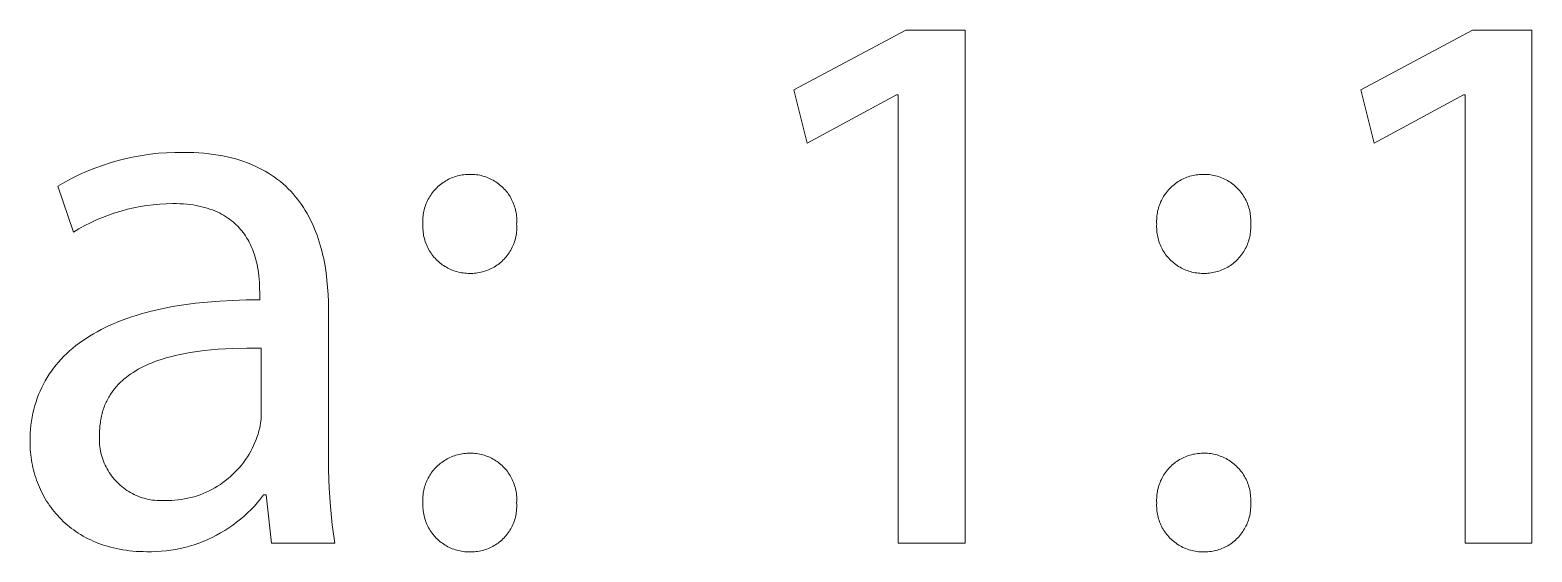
# Model space of a CAD drawing. Header units: millimetres. Extents: x 1348 to 6197, y -150 to 3238.
# Drawn here: x 5881 to 5973.5, y 60 to 92.1 of the extents above; entities that cross this region are included whole.
import ezdxf

# ---------------------------------------------------------------- set-up
doc = ezdxf.new("R2010")
doc.units = ezdxf.units.MM
doc.header["$MEASUREMENT"] = 0
doc.layers.add('Domyślny', color=7, linetype='Continuous', true_color=0x000000)

msp = doc.modelspace()

# ---------------------------------------------------------------- linework, layer by layer
at = {"layer": 'Domyślny', "color": 18, "lineweight": 15, "true_color": 0x000000}
for p, q in [((5928.046, 88.412), (5934.925, 92.094)), ((5934.925, 92.094), (5938.575, 92.094)), ((5938.575, 92.094), (5938.575, 60.541)), ((5962.929, 88.412), (5969.808, 92.094)), ((5969.808, 92.094), (5973.458, 92.094)), ((5973.458, 92.094), (5973.458, 60.541)), ((5928.87, 85.134), (5928.046, 88.412)), ((5934.36, 88.105), (5928.87, 85.134)), ((5934.457, 88.105), (5934.36, 88.105)), ((5934.457, 60.541), (5934.457, 88.105)), ((5963.753, 85.134), (5962.929, 88.412)), ((5969.243, 88.105), (5963.753, 85.134)), ((5969.34, 88.105), (5969.243, 88.105)), ((5969.34, 60.541), (5969.34, 88.105)), ((5886.462, 84.069), (5886.952, 84.192)), ((5886.952, 84.192), (5887.445, 84.298)), ((5887.445, 84.298), (5887.943, 84.388)), ((5887.943, 84.388), (5888.443, 84.459)), ((5888.443, 84.459), (5888.945, 84.514)), ((5888.945, 84.514), (5889.449, 84.551)), ((5889.449, 84.551), (5889.953, 84.57)), ((5889.953, 84.57), (5890.459, 84.572)), ((5890.459, 84.572), (5890.791, 84.568)), ((5890.791, 84.568), (5891.116, 84.558)), ((5891.116, 84.558), (5891.434, 84.54)), ((5891.434, 84.54), (5891.743, 84.516)), ((5891.743, 84.516), (5892.045, 84.485)), ((5892.045, 84.485), (5892.34, 84.447)), ((5892.34, 84.447), (5892.627, 84.403)), ((5892.627, 84.403), (5892.906, 84.352)), ((5892.906, 84.352), (5893.178, 84.295)), ((5893.178, 84.295), (5893.444, 84.232)), ((5893.444, 84.232), (5893.702, 84.163)), ((5893.702, 84.163), (5893.953, 84.088)), ((5883.639, 82.98), (5884.093, 83.202)), ((5884.093, 83.202), (5884.554, 83.408)), ((5884.554, 83.408), (5885.022, 83.598)), ((5885.022, 83.598), (5885.496, 83.771)), ((5885.496, 83.771), (5885.976, 83.928)), ((5885.976, 83.928), (5886.462, 84.069)), ((5893.953, 84.088), (5894.197, 84.007)), ((5894.197, 84.007), (5894.434, 83.921)), ((5894.434, 83.921), (5894.664, 83.829)), ((5894.664, 83.829), (5894.888, 83.731)), ((5894.888, 83.731), (5895.105, 83.629)), ((5895.105, 83.629), (5895.316, 83.521)), ((5895.316, 83.521), (5895.52, 83.408)), ((5895.52, 83.408), (5895.718, 83.29)), ((5895.718, 83.29), (5895.909, 83.167)), ((5907.539, 83.166), (5907.636, 83.183)), ((5907.636, 83.183), (5907.734, 83.197)), ((5907.734, 83.197), (5907.832, 83.207)), ((5907.832, 83.207), (5907.93, 83.214)), ((5907.93, 83.214), (5908.029, 83.217)), ((5908.029, 83.217), (5908.128, 83.217)), ((5908.128, 83.217), (5908.226, 83.216)), ((5908.226, 83.216), (5908.323, 83.212)), ((5908.323, 83.212), (5908.421, 83.204)), ((5908.421, 83.204), (5908.518, 83.193)), ((5908.518, 83.193), (5908.615, 83.179)), ((5908.615, 83.179), (5908.711, 83.161)), ((5952.701, 83.169), (5952.799, 83.185)), ((5952.799, 83.185), (5952.897, 83.198)), ((5952.897, 83.198), (5952.995, 83.208)), ((5952.995, 83.208), (5953.094, 83.215)), ((5953.094, 83.215), (5953.193, 83.218)), ((5953.193, 83.218), (5953.292, 83.217)), ((5953.292, 83.217), (5953.392, 83.215)), ((5953.392, 83.215), (5953.491, 83.21)), ((5953.491, 83.21), (5953.591, 83.202)), ((5953.591, 83.202), (5953.69, 83.19)), ((5953.69, 83.19), (5953.788, 83.174)), ((5953.788, 83.174), (5953.886, 83.155)), ((5882.756, 82.489), (5883.193, 82.742)), ((5883.709, 79.663), (5882.756, 82.489)), ((5883.193, 82.742), (5883.639, 82.98)), ((5895.909, 83.167), (5896.095, 83.039)), ((5896.095, 83.039), (5896.274, 82.907)), ((5896.274, 82.907), (5896.447, 82.77)), ((5896.447, 82.77), (5896.614, 82.629)), ((5896.614, 82.629), (5896.776, 82.484)), ((5896.776, 82.484), (5896.931, 82.334)), ((5896.931, 82.334), (5897.081, 82.18)), ((5905.874, 82.181), (5905.938, 82.256)), ((5905.938, 82.256), (5906.005, 82.329)), ((5906.005, 82.329), (5906.074, 82.399)), ((5906.074, 82.399), (5906.146, 82.467)), ((5906.146, 82.467), (5906.22, 82.532)), ((5906.22, 82.532), (5906.296, 82.595)), ((5906.296, 82.595), (5906.374, 82.655)), ((5906.374, 82.655), (5906.455, 82.712)), ((5906.455, 82.712), (5906.537, 82.767)), ((5906.537, 82.767), (5906.621, 82.819)), ((5906.621, 82.819), (5906.707, 82.867)), ((5906.707, 82.867), (5906.794, 82.913)), ((5906.794, 82.913), (5906.883, 82.956)), ((5906.883, 82.956), (5906.973, 82.996)), ((5906.973, 82.996), (5907.065, 83.032)), ((5907.065, 83.032), (5907.158, 83.065)), ((5907.158, 83.065), (5907.252, 83.096)), ((5907.252, 83.096), (5907.347, 83.122)), ((5907.347, 83.122), (5907.442, 83.146)), ((5907.442, 83.146), (5907.539, 83.166)), ((5908.711, 83.161), (5908.807, 83.14)), ((5908.807, 83.14), (5908.901, 83.116)), ((5908.901, 83.116), (5908.995, 83.088)), ((5908.995, 83.088), (5909.088, 83.058)), ((5909.088, 83.058), (5909.18, 83.024)), ((5909.18, 83.024), (5909.271, 82.987)), ((5909.271, 82.987), (5909.36, 82.946)), ((5909.36, 82.946), (5909.448, 82.903)), ((5909.448, 82.903), (5909.534, 82.857)), ((5909.534, 82.857), (5909.619, 82.808)), ((5909.619, 82.808), (5909.701, 82.756)), ((5909.701, 82.756), (5909.782, 82.701)), ((5909.782, 82.701), (5909.862, 82.644)), ((5909.862, 82.644), (5909.939, 82.583)), ((5909.939, 82.583), (5910.014, 82.521)), ((5910.014, 82.521), (5910.086, 82.455)), ((5910.086, 82.455), (5910.157, 82.387)), ((5910.157, 82.387), (5910.225, 82.317)), ((5910.225, 82.317), (5910.291, 82.244)), ((5951.028, 82.186), (5951.093, 82.261)), ((5951.093, 82.261), (5951.16, 82.334)), ((5951.16, 82.334), (5951.23, 82.404)), ((5951.23, 82.404), (5951.302, 82.472)), ((5951.302, 82.472), (5951.376, 82.537)), ((5951.376, 82.537), (5951.453, 82.6)), ((5951.453, 82.6), (5951.531, 82.66)), ((5951.531, 82.66), (5951.612, 82.717)), ((5951.612, 82.717), (5951.695, 82.772)), ((5951.695, 82.772), (5951.779, 82.823)), ((5951.779, 82.823), (5951.865, 82.872)), ((5951.865, 82.872), (5951.953, 82.917)), ((5951.953, 82.917), (5952.042, 82.96)), ((5952.042, 82.96), (5952.133, 82.999)), ((5952.133, 82.999), (5952.225, 83.036)), ((5952.225, 83.036), (5952.319, 83.069)), ((5952.319, 83.069), (5952.413, 83.099)), ((5952.413, 83.099), (5952.508, 83.125)), ((5952.508, 83.125), (5952.604, 83.149)), ((5952.604, 83.149), (5952.701, 83.169)), ((5953.886, 83.155), (5953.983, 83.133)), ((5953.983, 83.133), (5954.08, 83.107)), ((5954.08, 83.107), (5954.175, 83.078)), ((5954.175, 83.078), (5954.269, 83.046)), ((5954.269, 83.046), (5954.363, 83.01)), ((5954.363, 83.01), (5954.454, 82.971)), ((5954.454, 82.971), (5954.545, 82.929)), ((5954.545, 82.929), (5954.634, 82.884)), ((5954.634, 82.884), (5954.721, 82.836)), ((5954.721, 82.836), (5954.807, 82.784)), ((5954.807, 82.784), (5954.89, 82.73)), ((5954.89, 82.73), (5954.972, 82.673)), ((5954.972, 82.673), (5955.052, 82.613)), ((5955.052, 82.613), (5955.13, 82.551)), ((5955.13, 82.551), (5955.205, 82.485)), ((5955.205, 82.485), (5955.278, 82.418)), ((5955.278, 82.418), (5955.349, 82.347)), ((5955.349, 82.347), (5955.417, 82.274)), ((5955.417, 82.274), (5955.482, 82.199)), ((5888.622, 81.353), (5888.223, 81.302)), ((5889.024, 81.39), (5888.622, 81.353)), ((5889.426, 81.414), (5889.024, 81.39)), ((5889.829, 81.423), (5889.426, 81.414)), ((5890.051, 81.421), (5889.829, 81.423)), ((5890.268, 81.413), (5890.051, 81.421)), ((5890.478, 81.401), (5890.268, 81.413)), ((5890.682, 81.383), (5890.478, 81.401)), ((5890.88, 81.361), (5890.682, 81.383)), ((5891.072, 81.335), (5890.88, 81.361)), ((5891.259, 81.304), (5891.072, 81.335)), ((5897.081, 82.18), (5897.226, 82.023)), ((5897.226, 82.023), (5897.365, 81.862)), ((5897.365, 81.862), (5897.498, 81.697)), ((5897.498, 81.697), (5897.626, 81.528)), ((5897.626, 81.528), (5897.749, 81.356)), ((5897.749, 81.356), (5897.867, 81.181)), ((5905.354, 81.236), (5905.386, 81.329)), ((5905.386, 81.329), (5905.421, 81.421)), ((5905.421, 81.421), (5905.46, 81.512)), ((5905.46, 81.512), (5905.501, 81.602)), ((5905.501, 81.602), (5905.546, 81.69)), ((5905.546, 81.69), (5905.593, 81.776)), ((5905.593, 81.776), (5905.644, 81.861)), ((5905.644, 81.861), (5905.697, 81.944)), ((5905.697, 81.944), (5905.753, 82.025)), ((5905.753, 82.025), (5905.812, 82.104)), ((5905.812, 82.104), (5905.874, 82.181)), ((5910.291, 82.244), (5910.354, 82.17)), ((5910.354, 82.17), (5910.414, 82.093)), ((5910.414, 82.093), (5910.472, 82.014)), ((5910.472, 82.014), (5910.527, 81.933)), ((5910.527, 81.933), (5910.579, 81.85)), ((5910.579, 81.85), (5910.629, 81.766)), ((5910.629, 81.766), (5910.675, 81.68)), ((5910.675, 81.68), (5910.719, 81.592)), ((5910.719, 81.592), (5910.759, 81.503)), ((5910.759, 81.503), (5910.796, 81.412)), ((5910.796, 81.412), (5910.831, 81.321)), ((5950.505, 81.239), (5950.537, 81.332)), ((5950.537, 81.332), (5950.572, 81.425)), ((5950.572, 81.425), (5950.611, 81.516)), ((5950.611, 81.516), (5950.653, 81.606)), ((5950.653, 81.606), (5950.698, 81.694)), ((5950.698, 81.694), (5950.746, 81.781)), ((5950.746, 81.781), (5950.796, 81.865)), ((5950.796, 81.865), (5950.85, 81.949)), ((5950.85, 81.949), (5950.907, 82.03)), ((5950.907, 82.03), (5950.966, 82.109)), ((5950.966, 82.109), (5951.028, 82.186)), ((5955.482, 82.199), (5955.545, 82.122)), ((5955.545, 82.122), (5955.606, 82.042)), ((5955.606, 82.042), (5955.663, 81.961)), ((5955.663, 81.961), (5955.717, 81.877)), ((5955.717, 81.877), (5955.769, 81.792)), ((5955.769, 81.792), (5955.818, 81.705)), ((5955.818, 81.705), (5955.863, 81.616)), ((5955.863, 81.616), (5955.906, 81.526)), ((5955.906, 81.526), (5955.945, 81.434)), ((5955.945, 81.434), (5955.981, 81.341)), ((5955.981, 81.341), (5956.014, 81.247)), ((5885.134, 80.414), (5884.768, 80.245)), ((5885.505, 80.571), (5885.134, 80.414)), ((5885.881, 80.715), (5885.505, 80.571)), ((5886.262, 80.846), (5885.881, 80.715)), ((5886.648, 80.964), (5886.262, 80.846)), ((5887.037, 81.069), (5886.648, 80.964)), ((5887.429, 81.16), (5887.037, 81.069)), ((5887.825, 81.238), (5887.429, 81.16)), ((5888.223, 81.302), (5887.825, 81.238)), ((5891.44, 81.269), (5891.259, 81.304)), ((5891.615, 81.229), (5891.44, 81.269)), ((5891.785, 81.186), (5891.615, 81.229)), ((5891.95, 81.138), (5891.785, 81.186)), ((5892.109, 81.087), (5891.95, 81.138)), ((5892.263, 81.032), (5892.109, 81.087)), ((5892.412, 80.973), (5892.263, 81.032)), ((5892.555, 80.911), (5892.412, 80.973)), ((5892.694, 80.845), (5892.555, 80.911)), ((5892.828, 80.776), (5892.694, 80.845)), ((5892.957, 80.704), (5892.828, 80.776)), ((5893.081, 80.629), (5892.957, 80.704)), ((5893.201, 80.551), (5893.081, 80.629)), ((5893.316, 80.47), (5893.201, 80.551)), ((5893.427, 80.387), (5893.316, 80.47)), ((5897.867, 81.181), (5897.979, 81.002)), ((5897.979, 81.002), (5898.087, 80.82)), ((5898.087, 80.82), (5898.19, 80.636)), ((5898.19, 80.636), (5898.287, 80.448)), ((5898.287, 80.448), (5898.38, 80.258)), ((5905.215, 80.362), (5905.217, 80.461)), ((5905.217, 80.461), (5905.222, 80.56)), ((5905.222, 80.56), (5905.231, 80.658)), ((5905.231, 80.658), (5905.243, 80.756)), ((5905.243, 80.756), (5905.259, 80.853)), ((5905.259, 80.853), (5905.278, 80.95)), ((5905.278, 80.95), (5905.3, 81.046)), ((5905.3, 81.046), (5905.325, 81.141)), ((5905.325, 81.141), (5905.354, 81.236)), ((5910.831, 81.321), (5910.862, 81.228)), ((5910.862, 81.228), (5910.89, 81.134)), ((5910.89, 81.134), (5910.914, 81.039)), ((5910.914, 81.039), (5910.935, 80.944)), ((5910.935, 80.944), (5910.953, 80.848)), ((5910.953, 80.848), (5910.968, 80.751)), ((5910.968, 80.751), (5910.979, 80.654)), ((5910.979, 80.654), (5910.987, 80.556)), ((5910.987, 80.556), (5910.992, 80.459)), ((5910.992, 80.459), (5910.993, 80.361)), ((5950.363, 80.363), (5950.366, 80.462)), ((5950.366, 80.462), (5950.371, 80.561)), ((5950.371, 80.561), (5950.38, 80.659)), ((5950.38, 80.659), (5950.392, 80.758)), ((5950.392, 80.758), (5950.408, 80.855)), ((5950.408, 80.855), (5950.427, 80.952)), ((5950.427, 80.952), (5950.45, 81.049)), ((5950.45, 81.049), (5950.475, 81.144)), ((5950.475, 81.144), (5950.505, 81.239)), ((5956.014, 81.247), (5956.043, 81.152)), ((5956.043, 81.152), (5956.069, 81.055)), ((5956.069, 81.055), (5956.092, 80.958)), ((5956.092, 80.958), (5956.111, 80.861)), ((5956.111, 80.861), (5956.127, 80.762)), ((5956.127, 80.762), (5956.14, 80.663)), ((5956.14, 80.663), (5956.149, 80.564)), ((5956.149, 80.564), (5956.154, 80.464)), ((5956.154, 80.464), (5956.156, 80.365)), ((5884.055, 79.869), (5883.709, 79.663)), ((5884.408, 80.063), (5884.055, 79.869)), ((5884.768, 80.245), (5884.408, 80.063)), ((5893.533, 80.301), (5893.427, 80.387)), ((5893.635, 80.212), (5893.533, 80.301)), ((5893.732, 80.121), (5893.635, 80.212)), ((5893.826, 80.028), (5893.732, 80.121)), ((5893.916, 79.933), (5893.826, 80.028)), ((5894.001, 79.836), (5893.916, 79.933)), ((5894.083, 79.736), (5894.001, 79.836)), ((5894.161, 79.636), (5894.083, 79.736)), ((5894.235, 79.533), (5894.161, 79.636)), ((5894.306, 79.429), (5894.235, 79.533)), ((5898.38, 80.258), (5898.469, 80.065)), ((5898.469, 80.065), (5898.552, 79.87)), ((5898.552, 79.87), (5898.632, 79.672)), ((5898.632, 79.672), (5898.707, 79.472)), ((5905.216, 80.264), (5905.215, 80.362)), ((5905.221, 80.165), (5905.216, 80.264)), ((5905.216, 79.966), (5905.217, 80.066)), ((5905.218, 79.866), (5905.216, 79.966)), ((5905.217, 80.066), (5905.221, 80.165)), ((5905.225, 79.767), (5905.218, 79.866)), ((5905.234, 79.667), (5905.225, 79.767)), ((5905.247, 79.568), (5905.234, 79.667)), ((5905.263, 79.47), (5905.247, 79.568)), ((5910.953, 79.479), (5910.935, 79.383)), ((5910.968, 79.576), (5910.953, 79.479)), ((5910.98, 79.674), (5910.968, 79.576)), ((5910.988, 79.772), (5910.98, 79.674)), ((5910.991, 80.263), (5910.986, 80.165)), ((5910.986, 80.165), (5910.991, 80.067)), ((5910.992, 79.87), (5910.988, 79.772)), ((5910.993, 80.361), (5910.991, 80.263)), ((5910.991, 80.067), (5910.994, 79.969)), ((5910.994, 79.969), (5910.992, 79.87)), ((5950.365, 80.264), (5950.363, 80.363)), ((5950.364, 79.966), (5950.365, 80.066)), ((5950.366, 79.867), (5950.364, 79.966)), ((5950.369, 80.165), (5950.365, 80.264)), ((5950.365, 80.066), (5950.369, 80.165)), ((5950.372, 79.768), (5950.366, 79.867)), ((5950.382, 79.669), (5950.372, 79.768)), ((5950.394, 79.57), (5950.382, 79.669)), ((5950.411, 79.472), (5950.394, 79.57)), ((5956.111, 79.477), (5956.092, 79.38)), ((5956.127, 79.574), (5956.111, 79.477)), ((5956.139, 79.672), (5956.127, 79.574)), ((5956.148, 79.77), (5956.139, 79.672)), ((5956.154, 79.869), (5956.148, 79.77)), ((5956.155, 80.265), (5956.15, 80.165)), ((5956.15, 80.165), (5956.155, 80.067)), ((5956.156, 79.968), (5956.154, 79.869)), ((5956.156, 80.365), (5956.155, 80.265)), ((5956.155, 80.067), (5956.156, 79.968)), ((5894.373, 79.323), (5894.306, 79.429)), ((5894.437, 79.217), (5894.373, 79.323)), ((5894.497, 79.109), (5894.437, 79.217)), ((5894.554, 78.999), (5894.497, 79.109)), ((5894.608, 78.889), (5894.554, 78.999)), ((5894.659, 78.778), (5894.608, 78.889)), ((5894.707, 78.667), (5894.659, 78.778)), ((5894.751, 78.555), (5894.707, 78.667)), ((5894.793, 78.442), (5894.751, 78.555)), ((5898.707, 79.472), (5898.777, 79.269)), ((5898.777, 79.269), (5898.843, 79.065)), ((5898.843, 79.065), (5898.905, 78.859)), ((5898.905, 78.859), (5898.963, 78.651)), ((5898.963, 78.651), (5899.017, 78.441)), ((5905.283, 79.372), (5905.263, 79.47)), ((5905.307, 79.275), (5905.283, 79.372)), ((5905.333, 79.179), (5905.307, 79.275)), ((5905.363, 79.084), (5905.333, 79.179)), ((5905.396, 78.99), (5905.363, 79.084)), ((5905.433, 78.897), (5905.396, 78.99)), ((5905.473, 78.806), (5905.433, 78.897)), ((5905.515, 78.716), (5905.473, 78.806)), ((5905.561, 78.627), (5905.515, 78.716)), ((5905.61, 78.54), (5905.561, 78.627)), ((5910.623, 78.558), (5910.573, 78.473)), ((5910.671, 78.644), (5910.623, 78.558)), ((5910.715, 78.732), (5910.671, 78.644)), ((5910.756, 78.821), (5910.715, 78.732)), ((5910.794, 78.912), (5910.756, 78.821)), ((5910.828, 79.004), (5910.794, 78.912)), ((5910.86, 79.097), (5910.828, 79.004)), ((5910.888, 79.191), (5910.86, 79.097)), ((5910.913, 79.287), (5910.888, 79.191)), ((5910.935, 79.383), (5910.913, 79.287)), ((5950.43, 79.375), (5950.411, 79.472)), ((5950.453, 79.278), (5950.43, 79.375)), ((5950.48, 79.182), (5950.453, 79.278)), ((5950.509, 79.087), (5950.48, 79.182)), ((5950.542, 78.993), (5950.509, 79.087)), ((5950.578, 78.901), (5950.542, 78.993)), ((5950.618, 78.81), (5950.578, 78.901)), ((5950.66, 78.72), (5950.618, 78.81)), ((5950.706, 78.631), (5950.66, 78.72)), ((5950.755, 78.545), (5950.706, 78.631)), ((5955.773, 78.554), (5955.722, 78.469)), ((5955.821, 78.64), (5955.773, 78.554)), ((5955.866, 78.728), (5955.821, 78.64)), ((5955.908, 78.818), (5955.866, 78.728)), ((5955.947, 78.908), (5955.908, 78.818)), ((5955.982, 79.001), (5955.947, 78.908)), ((5956.015, 79.094), (5955.982, 79.001)), ((5956.044, 79.188), (5956.015, 79.094)), ((5956.07, 79.284), (5956.044, 79.188)), ((5956.092, 79.38), (5956.07, 79.284)), ((5894.833, 78.329), (5894.793, 78.442)), ((5894.869, 78.216), (5894.833, 78.329)), ((5894.903, 78.102), (5894.869, 78.216)), ((5894.935, 77.989), (5894.903, 78.102)), ((5894.964, 77.875), (5894.935, 77.989)), ((5894.991, 77.762), (5894.964, 77.875)), ((5895.015, 77.649), (5894.991, 77.762)), ((5895.058, 77.425), (5895.015, 77.649)), ((5899.017, 78.441), (5899.067, 78.229)), ((5899.067, 78.229), (5899.114, 78.017)), ((5899.114, 78.017), (5899.156, 77.802)), ((5899.156, 77.802), (5899.195, 77.587)), ((5905.662, 78.455), (5905.61, 78.54)), ((5905.717, 78.372), (5905.662, 78.455)), ((5905.775, 78.291), (5905.717, 78.372)), ((5905.836, 78.212), (5905.775, 78.291)), ((5905.899, 78.135), (5905.836, 78.212)), ((5905.965, 78.06), (5905.899, 78.135)), ((5906.034, 77.987), (5905.965, 78.06)), ((5906.105, 77.917), (5906.034, 77.987)), ((5906.178, 77.85), (5906.105, 77.917)), ((5906.254, 77.785), (5906.178, 77.85)), ((5906.332, 77.723), (5906.254, 77.785)), ((5906.412, 77.664), (5906.332, 77.723)), ((5906.494, 77.607), (5906.412, 77.664)), ((5909.845, 77.681), (5909.765, 77.624)), ((5909.924, 77.741), (5909.845, 77.681)), ((5910, 77.804), (5909.924, 77.741)), ((5910.073, 77.869), (5910, 77.804)), ((5910.145, 77.936), (5910.073, 77.869)), ((5910.214, 78.006), (5910.145, 77.936)), ((5910.28, 78.079), (5910.214, 78.006)), ((5910.344, 78.154), (5910.28, 78.079)), ((5910.406, 78.23), (5910.344, 78.154)), ((5910.464, 78.309), (5910.406, 78.23)), ((5910.52, 78.39), (5910.464, 78.309)), ((5910.573, 78.473), (5910.52, 78.39)), ((5950.806, 78.46), (5950.755, 78.545)), ((5950.861, 78.377), (5950.806, 78.46)), ((5950.918, 78.295), (5950.861, 78.377)), ((5950.979, 78.216), (5950.918, 78.295)), ((5951.041, 78.139), (5950.979, 78.216)), ((5951.107, 78.065), (5951.041, 78.139)), ((5951.175, 77.992), (5951.107, 78.065)), ((5951.246, 77.922), (5951.175, 77.992)), ((5951.319, 77.855), (5951.246, 77.922)), ((5951.394, 77.79), (5951.319, 77.855)), ((5951.472, 77.728), (5951.394, 77.79)), ((5951.551, 77.668), (5951.472, 77.728)), ((5951.633, 77.612), (5951.551, 77.668)), ((5954.987, 77.678), (5954.906, 77.621)), ((5955.066, 77.738), (5954.987, 77.678)), ((5955.142, 77.8), (5955.066, 77.738)), ((5955.217, 77.865), (5955.142, 77.8)), ((5955.289, 77.933), (5955.217, 77.865)), ((5955.358, 78.003), (5955.289, 77.933)), ((5955.426, 78.075), (5955.358, 78.003)), ((5955.49, 78.15), (5955.426, 78.075)), ((5955.553, 78.226), (5955.49, 78.15)), ((5955.612, 78.305), (5955.553, 78.226)), ((5955.669, 78.386), (5955.612, 78.305)), ((5955.722, 78.469), (5955.669, 78.386)), ((5895.093, 77.203), (5895.058, 77.425)), ((5895.12, 76.985), (5895.093, 77.203)), ((5895.141, 76.771), (5895.12, 76.985)), ((5895.157, 76.563), (5895.141, 76.771)), ((5899.195, 77.587), (5899.262, 77.153)), ((5899.262, 77.153), (5899.315, 76.715)), ((5899.315, 76.715), (5899.355, 76.275)), ((5906.578, 77.553), (5906.494, 77.607)), ((5906.664, 77.502), (5906.578, 77.553)), ((5906.752, 77.455), (5906.664, 77.502)), ((5906.841, 77.41), (5906.752, 77.455)), ((5906.932, 77.369), (5906.841, 77.41)), ((5907.024, 77.33), (5906.932, 77.369)), ((5907.117, 77.295), (5907.024, 77.33)), ((5907.212, 77.263), (5907.117, 77.295)), ((5907.307, 77.235), (5907.212, 77.263)), ((5907.404, 77.21), (5907.307, 77.235)), ((5907.501, 77.188), (5907.404, 77.21)), ((5907.599, 77.17), (5907.501, 77.188)), ((5907.698, 77.155), (5907.599, 77.17)), ((5907.797, 77.143), (5907.698, 77.155)), ((5907.896, 77.135), (5907.797, 77.143)), ((5907.996, 77.13), (5907.896, 77.135)), ((5908.095, 77.129), (5907.996, 77.13)), ((5908.194, 77.129), (5908.095, 77.129)), ((5908.292, 77.131), (5908.194, 77.129)), ((5908.39, 77.137), (5908.292, 77.131)), ((5908.488, 77.147), (5908.39, 77.137)), ((5908.586, 77.16), (5908.488, 77.147)), ((5908.683, 77.176), (5908.586, 77.16)), ((5908.779, 77.196), (5908.683, 77.176)), ((5908.875, 77.219), (5908.779, 77.196)), ((5908.969, 77.245), (5908.875, 77.219)), ((5909.063, 77.275), (5908.969, 77.245)), ((5909.156, 77.308), (5909.063, 77.275)), ((5909.247, 77.344), (5909.156, 77.308)), ((5909.338, 77.383), (5909.247, 77.344)), ((5909.426, 77.425), (5909.338, 77.383)), ((5909.514, 77.47), (5909.426, 77.425)), ((5909.599, 77.519), (5909.514, 77.47)), ((5909.683, 77.57), (5909.599, 77.519)), ((5909.765, 77.624), (5909.683, 77.57)), ((5951.717, 77.558), (5951.633, 77.612)), ((5951.802, 77.507), (5951.717, 77.558)), ((5951.889, 77.459), (5951.802, 77.507)), ((5951.978, 77.414), (5951.889, 77.459)), ((5952.068, 77.372), (5951.978, 77.414)), ((5952.16, 77.334), (5952.068, 77.372)), ((5952.253, 77.299), (5952.16, 77.334)), ((5952.347, 77.267), (5952.253, 77.299)), ((5952.442, 77.238), (5952.347, 77.267)), ((5952.538, 77.212), (5952.442, 77.238)), ((5952.635, 77.19), (5952.538, 77.212)), ((5952.733, 77.172), (5952.635, 77.19)), ((5952.831, 77.156), (5952.733, 77.172)), ((5952.93, 77.144), (5952.831, 77.156)), ((5953.029, 77.136), (5952.93, 77.144)), ((5953.128, 77.131), (5953.029, 77.136)), ((5953.227, 77.129), (5953.128, 77.131)), ((5953.326, 77.128), (5953.227, 77.129)), ((5953.425, 77.131), (5953.326, 77.128)), ((5953.524, 77.137), (5953.425, 77.131)), ((5953.622, 77.146), (5953.524, 77.137)), ((5953.72, 77.159), (5953.622, 77.146)), ((5953.817, 77.175), (5953.72, 77.159)), ((5953.914, 77.195), (5953.817, 77.175)), ((5954.01, 77.217), (5953.914, 77.195)), ((5954.105, 77.244), (5954.01, 77.217)), ((5954.2, 77.273), (5954.105, 77.244)), ((5954.293, 77.306), (5954.2, 77.273)), ((5954.385, 77.342), (5954.293, 77.306)), ((5954.476, 77.381), (5954.385, 77.342)), ((5954.565, 77.423), (5954.476, 77.381)), ((5954.653, 77.468), (5954.565, 77.423)), ((5954.739, 77.516), (5954.653, 77.468)), ((5954.824, 77.567), (5954.739, 77.516)), ((5954.906, 77.621), (5954.824, 77.567)), ((5895.167, 76.362), (5895.157, 76.563)), ((5895.172, 76.167), (5895.167, 76.362)), ((5895.174, 75.981), (5895.172, 76.167)), ((5895.174, 75.497), (5895.174, 75.981)), ((5899.355, 76.275), (5899.383, 75.833)), ((5899.383, 75.833), (5899.399, 75.39)), ((5888.501, 74.8), (5889.144, 74.949)), ((5889.144, 74.949), (5889.813, 75.081)), ((5889.813, 75.081), (5890.506, 75.194)), ((5890.506, 75.194), (5891.224, 75.29)), ((5891.224, 75.29), (5891.966, 75.368)), ((5891.966, 75.368), (5892.732, 75.428)), ((5892.732, 75.428), (5893.522, 75.469)), ((5893.522, 75.469), (5894.336, 75.492)), ((5894.336, 75.492), (5895.174, 75.497)), ((5899.399, 75.39), (5899.405, 74.948)), ((5899.405, 74.948), (5899.405, 66.163)), ((5885.919, 73.914), (5886.18, 74.03)), ((5886.18, 74.03), (5886.448, 74.141)), ((5886.448, 74.141), (5886.722, 74.248)), ((5886.722, 74.248), (5887.003, 74.351)), ((5887.003, 74.351), (5887.29, 74.45)), ((5887.29, 74.45), (5887.583, 74.544)), ((5887.583, 74.544), (5887.882, 74.634)), ((5887.882, 74.634), (5888.188, 74.719)), ((5888.188, 74.719), (5888.501, 74.8)), ((5884.275, 72.986), (5884.49, 73.131)), ((5884.49, 73.131), (5884.712, 73.272)), ((5884.712, 73.272), (5884.94, 73.409)), ((5884.94, 73.409), (5885.175, 73.542)), ((5885.175, 73.542), (5885.417, 73.67)), ((5885.417, 73.67), (5885.665, 73.794)), ((5885.665, 73.794), (5885.919, 73.914)), ((5883.126, 72.028), (5883.301, 72.198)), ((5883.301, 72.198), (5883.482, 72.364)), ((5883.482, 72.364), (5883.67, 72.526)), ((5883.67, 72.526), (5883.865, 72.684)), ((5883.865, 72.684), (5884.067, 72.837)), ((5884.067, 72.837), (5884.275, 72.986)), ((5890.08, 72.098), (5889.681, 72)), ((5890.487, 72.185), (5890.08, 72.098)), ((5890.903, 72.261), (5890.487, 72.185)), ((5891.326, 72.326), (5890.903, 72.261)), ((5891.754, 72.382), (5891.326, 72.326)), ((5892.188, 72.428), (5891.754, 72.382)), ((5892.626, 72.465), (5892.188, 72.428)), ((5893.066, 72.493), (5892.626, 72.465)), ((5893.508, 72.513), (5893.066, 72.493)), ((5894.393, 72.532), (5893.508, 72.513)), ((5895.271, 72.526), (5894.393, 72.532)), ((5895.271, 68.456), (5895.271, 72.526)), ((5882.357, 71.118), (5882.497, 71.308)), ((5882.497, 71.308), (5882.644, 71.494)), ((5882.644, 71.494), (5882.798, 71.676)), ((5882.798, 71.676), (5882.959, 71.855)), ((5882.959, 71.855), (5883.126, 72.028)), ((5887.705, 71.228), (5887.547, 71.137)), ((5887.867, 71.315), (5887.705, 71.228)), ((5888.033, 71.399), (5887.867, 71.315)), ((5888.203, 71.479), (5888.033, 71.399)), ((5888.376, 71.556), (5888.203, 71.479)), ((5888.553, 71.629), (5888.376, 71.556)), ((5888.733, 71.699), (5888.553, 71.629)), ((5888.917, 71.766), (5888.733, 71.699)), ((5889.104, 71.829), (5888.917, 71.766)), ((5889.293, 71.889), (5889.104, 71.829)), ((5889.486, 71.946), (5889.293, 71.889)), ((5889.681, 72), (5889.486, 71.946)), ((5881.761, 70.108), (5881.866, 70.318)), ((5881.866, 70.318), (5881.978, 70.524)), ((5881.978, 70.524), (5882.097, 70.726)), ((5882.097, 70.726), (5882.223, 70.924)), ((5882.223, 70.924), (5882.357, 71.118)), ((5886.448, 70.265), (5886.39, 70.201)), ((5886.508, 70.327), (5886.448, 70.265)), ((5886.568, 70.388), (5886.508, 70.327)), ((5886.631, 70.448), (5886.568, 70.388)), ((5886.694, 70.507), (5886.631, 70.448)), ((5886.758, 70.565), (5886.694, 70.507)), ((5886.824, 70.622), (5886.758, 70.565)), ((5886.891, 70.678), (5886.824, 70.622)), ((5886.96, 70.733), (5886.891, 70.678)), ((5887.1, 70.84), (5886.96, 70.733)), ((5887.245, 70.943), (5887.1, 70.84)), ((5887.394, 71.042), (5887.245, 70.943)), ((5887.547, 71.137), (5887.394, 71.042)), ((5881.412, 69.228), (5881.488, 69.454)), ((5881.488, 69.454), (5881.572, 69.676)), ((5881.572, 69.676), (5881.663, 69.894)), ((5881.663, 69.894), (5881.761, 70.108)), ((5885.802, 69.355), (5885.763, 69.277)), ((5885.843, 69.432), (5885.802, 69.355)), ((5885.885, 69.507), (5885.843, 69.432)), ((5885.929, 69.582), (5885.885, 69.507)), ((5885.975, 69.655), (5885.929, 69.582)), ((5886.022, 69.728), (5885.975, 69.655)), ((5886.07, 69.799), (5886.022, 69.728)), ((5886.12, 69.869), (5886.07, 69.799)), ((5886.171, 69.937), (5886.12, 69.869)), ((5886.224, 70.005), (5886.171, 69.937)), ((5886.278, 70.072), (5886.224, 70.005)), ((5886.333, 70.137), (5886.278, 70.072)), ((5886.39, 70.201), (5886.333, 70.137)), ((5881.177, 68.287), (5881.225, 68.528)), ((5881.225, 68.528), (5881.28, 68.765)), ((5881.28, 68.765), (5881.342, 68.999)), ((5881.342, 68.999), (5881.412, 69.228)), ((5885.458, 68.43), (5885.437, 68.338)), ((5885.481, 68.52), (5885.458, 68.43)), ((5885.506, 68.609), (5885.481, 68.52)), ((5885.532, 68.697), (5885.506, 68.609)), ((5885.56, 68.783), (5885.532, 68.697)), ((5885.59, 68.869), (5885.56, 68.783)), ((5885.621, 68.953), (5885.59, 68.869)), ((5885.654, 69.036), (5885.621, 68.953)), ((5885.689, 69.117), (5885.654, 69.036)), ((5885.725, 69.198), (5885.689, 69.117)), ((5885.763, 69.277), (5885.725, 69.198)), ((5895.266, 68.318), (5895.271, 68.456)), ((5881.059, 67.285), (5881.078, 67.541)), ((5881.078, 67.541), (5881.103, 67.793)), ((5881.103, 67.793), (5881.137, 68.042)), ((5881.137, 68.042), (5881.177, 68.287)), ((5885.332, 67.559), (5885.327, 67.456)), ((5885.339, 67.661), (5885.332, 67.559)), ((5885.347, 67.762), (5885.339, 67.661)), ((5885.358, 67.861), (5885.347, 67.762)), ((5885.37, 67.959), (5885.358, 67.861)), ((5885.384, 68.056), (5885.37, 67.959)), ((5885.4, 68.151), (5885.384, 68.056)), ((5885.418, 68.246), (5885.4, 68.151)), ((5885.437, 68.338), (5885.418, 68.246)), ((5895.111, 67.364), (5895.146, 67.498)), ((5895.146, 67.498), (5895.177, 67.633)), ((5895.177, 67.633), (5895.203, 67.768)), ((5895.203, 67.768), (5895.226, 67.905)), ((5895.226, 67.905), (5895.243, 68.042)), ((5895.243, 68.042), (5895.257, 68.18)), ((5895.257, 68.18), (5895.266, 68.318)), ((5881.044, 66.761), (5881.048, 67.025)), ((5881.046, 66.601), (5881.044, 66.761)), ((5881.051, 66.442), (5881.046, 66.601)), ((5881.048, 67.025), (5881.059, 67.285)), ((5885.315, 67.115), (5885.311, 66.985)), ((5885.311, 66.985), (5885.312, 66.854)), ((5885.312, 66.854), (5885.317, 66.724)), ((5885.324, 67.245), (5885.315, 67.115)), ((5885.317, 66.724), (5885.327, 66.594)), ((5885.327, 67.456), (5885.324, 67.351)), ((5885.324, 67.351), (5885.324, 67.245)), ((5885.327, 66.594), (5885.341, 66.465)), ((5894.717, 66.366), (5894.804, 66.545)), ((5894.804, 66.545), (5894.885, 66.728)), ((5894.885, 66.728), (5894.96, 66.913)), ((5894.96, 66.913), (5895.028, 67.1)), ((5895.028, 67.1), (5895.072, 67.231)), ((5895.072, 67.231), (5895.111, 67.364)), ((5881.06, 66.282), (5881.051, 66.442)), ((5881.073, 66.123), (5881.06, 66.282)), ((5881.089, 65.965), (5881.073, 66.123)), ((5881.108, 65.807), (5881.089, 65.965)), ((5881.132, 65.649), (5881.108, 65.807)), ((5881.158, 65.492), (5881.132, 65.649)), ((5885.341, 66.465), (5885.36, 66.336)), ((5885.36, 66.336), (5885.383, 66.207)), ((5885.383, 66.207), (5885.41, 66.08)), ((5885.41, 66.08), (5885.442, 65.954)), ((5885.442, 65.954), (5885.478, 65.828)), ((5885.478, 65.828), (5885.519, 65.704)), ((5885.519, 65.704), (5885.563, 65.582)), ((5894.192, 65.519), (5894.308, 65.681)), ((5894.308, 65.681), (5894.419, 65.847)), ((5894.419, 65.847), (5894.524, 66.017)), ((5894.524, 66.017), (5894.623, 66.19)), ((5894.623, 66.19), (5894.717, 66.366)), ((5899.405, 66.163), (5899.405, 65.035)), ((5906.455, 65.563), (5906.537, 65.618)), ((5906.537, 65.618), (5906.621, 65.669)), ((5906.621, 65.669), (5906.707, 65.718)), ((5906.707, 65.718), (5906.794, 65.764)), ((5906.794, 65.764), (5906.883, 65.807)), ((5906.883, 65.807), (5906.973, 65.846)), ((5906.973, 65.846), (5907.065, 65.883)), ((5907.065, 65.883), (5907.158, 65.916)), ((5907.158, 65.916), (5907.252, 65.946)), ((5907.252, 65.946), (5907.347, 65.973)), ((5907.347, 65.973), (5907.442, 65.997)), ((5907.442, 65.997), (5907.539, 66.017)), ((5907.539, 66.017), (5907.636, 66.034)), ((5907.636, 66.034), (5907.734, 66.048)), ((5907.734, 66.048), (5907.832, 66.058)), ((5907.832, 66.058), (5907.93, 66.065)), ((5907.93, 66.065), (5908.029, 66.068)), ((5908.029, 66.068), (5908.128, 66.068)), ((5908.128, 66.068), (5908.226, 66.067)), ((5908.226, 66.067), (5908.323, 66.063)), ((5908.323, 66.063), (5908.421, 66.055)), ((5908.421, 66.055), (5908.518, 66.044)), ((5908.518, 66.044), (5908.615, 66.03)), ((5908.615, 66.03), (5908.711, 66.012)), ((5908.711, 66.012), (5908.807, 65.991)), ((5908.807, 65.991), (5908.901, 65.967)), ((5908.901, 65.967), (5908.995, 65.939)), ((5908.995, 65.939), (5909.088, 65.908)), ((5909.088, 65.908), (5909.18, 65.874)), ((5909.18, 65.874), (5909.271, 65.837)), ((5909.271, 65.837), (5909.36, 65.797)), ((5909.36, 65.797), (5909.448, 65.754)), ((5909.448, 65.754), (5909.534, 65.708)), ((5909.534, 65.708), (5909.619, 65.659)), ((5909.619, 65.659), (5909.701, 65.607)), ((5951.612, 65.568), (5951.695, 65.622)), ((5951.695, 65.622), (5951.779, 65.674)), ((5951.779, 65.674), (5951.865, 65.723)), ((5951.865, 65.723), (5951.953, 65.768)), ((5951.953, 65.768), (5952.042, 65.811)), ((5952.042, 65.811), (5952.133, 65.85)), ((5952.133, 65.85), (5952.225, 65.887)), ((5952.225, 65.887), (5952.319, 65.92)), ((5952.319, 65.92), (5952.413, 65.949)), ((5952.413, 65.949), (5952.508, 65.976)), ((5952.508, 65.976), (5952.604, 65.999)), ((5952.604, 65.999), (5952.701, 66.019)), ((5952.701, 66.019), (5952.799, 66.036)), ((5952.799, 66.036), (5952.897, 66.049)), ((5952.897, 66.049), (5952.995, 66.059)), ((5952.995, 66.059), (5953.094, 66.065)), ((5953.094, 66.065), (5953.193, 66.068)), ((5953.193, 66.068), (5953.292, 66.068)), ((5953.292, 66.068), (5953.392, 66.066)), ((5953.392, 66.066), (5953.491, 66.061)), ((5953.491, 66.061), (5953.591, 66.052)), ((5953.591, 66.052), (5953.69, 66.04)), ((5953.69, 66.04), (5953.788, 66.025)), ((5953.788, 66.025), (5953.886, 66.006)), ((5953.886, 66.006), (5953.983, 65.984)), ((5953.983, 65.984), (5954.08, 65.958)), ((5954.08, 65.958), (5954.175, 65.929)), ((5954.175, 65.929), (5954.269, 65.896)), ((5954.269, 65.896), (5954.363, 65.861)), ((5954.363, 65.861), (5954.454, 65.822)), ((5954.454, 65.822), (5954.545, 65.78)), ((5954.545, 65.78), (5954.634, 65.735)), ((5954.634, 65.735), (5954.721, 65.686)), ((5954.721, 65.686), (5954.807, 65.635)), ((5954.807, 65.635), (5954.89, 65.581)), ((5881.189, 65.336), (5881.158, 65.492)), ((5881.222, 65.181), (5881.189, 65.336)), ((5881.26, 65.026), (5881.222, 65.181)), ((5881.301, 64.873), (5881.26, 65.026)), ((5881.345, 64.72), (5881.301, 64.873)), ((5881.393, 64.568), (5881.345, 64.72)), ((5885.563, 65.582), (5885.612, 65.461)), ((5885.612, 65.461), (5885.665, 65.342)), ((5885.665, 65.342), (5885.722, 65.225)), ((5885.722, 65.225), (5885.783, 65.11)), ((5885.783, 65.11), (5885.848, 64.996)), ((5885.848, 64.996), (5885.917, 64.886)), ((5885.917, 64.886), (5885.989, 64.777)), ((5885.989, 64.777), (5886.065, 64.672)), ((5893.384, 64.639), (5893.531, 64.774)), ((5893.531, 64.774), (5893.673, 64.914)), ((5893.673, 64.914), (5893.811, 65.058)), ((5893.811, 65.058), (5893.943, 65.208)), ((5893.943, 65.208), (5894.07, 65.361)), ((5894.07, 65.361), (5894.192, 65.519)), ((5899.405, 65.035), (5899.444, 63.908)), ((5905.593, 64.627), (5905.644, 64.712)), ((5905.644, 64.712), (5905.697, 64.795)), ((5905.697, 64.795), (5905.753, 64.876)), ((5905.753, 64.876), (5905.812, 64.955)), ((5905.812, 64.955), (5905.874, 65.032)), ((5905.874, 65.032), (5905.938, 65.107)), ((5905.938, 65.107), (5906.005, 65.18)), ((5906.005, 65.18), (5906.074, 65.25)), ((5906.074, 65.25), (5906.146, 65.318)), ((5906.146, 65.318), (5906.22, 65.383)), ((5906.22, 65.383), (5906.296, 65.446)), ((5906.296, 65.446), (5906.374, 65.506)), ((5906.374, 65.506), (5906.455, 65.563)), ((5909.701, 65.607), (5909.782, 65.552)), ((5909.782, 65.552), (5909.862, 65.494)), ((5909.862, 65.494), (5909.939, 65.434)), ((5909.939, 65.434), (5910.014, 65.371)), ((5910.014, 65.371), (5910.086, 65.306)), ((5910.086, 65.306), (5910.157, 65.238)), ((5910.157, 65.238), (5910.225, 65.168)), ((5910.225, 65.168), (5910.291, 65.095)), ((5910.291, 65.095), (5910.354, 65.02)), ((5910.354, 65.02), (5910.414, 64.944)), ((5910.414, 64.944), (5910.472, 64.865)), ((5910.472, 64.865), (5910.527, 64.784)), ((5910.527, 64.784), (5910.579, 64.701)), ((5910.579, 64.701), (5910.629, 64.617)), ((5950.746, 64.631), (5950.796, 64.716)), ((5950.796, 64.716), (5950.85, 64.799)), ((5950.85, 64.799), (5950.907, 64.881)), ((5950.907, 64.881), (5950.966, 64.96)), ((5950.966, 64.96), (5951.028, 65.037)), ((5951.028, 65.037), (5951.093, 65.112)), ((5951.093, 65.112), (5951.16, 65.184)), ((5951.16, 65.184), (5951.23, 65.255)), ((5951.23, 65.255), (5951.302, 65.323)), ((5951.302, 65.323), (5951.376, 65.388)), ((5951.376, 65.388), (5951.453, 65.451)), ((5951.453, 65.451), (5951.531, 65.511)), ((5951.531, 65.511), (5951.612, 65.568)), ((5954.89, 65.581), (5954.972, 65.524)), ((5954.972, 65.524), (5955.052, 65.464)), ((5955.052, 65.464), (5955.13, 65.401)), ((5955.13, 65.401), (5955.205, 65.336)), ((5955.205, 65.336), (5955.278, 65.268)), ((5955.278, 65.268), (5955.349, 65.198)), ((5955.349, 65.198), (5955.417, 65.125)), ((5955.417, 65.125), (5955.482, 65.05)), ((5955.482, 65.05), (5955.545, 64.973)), ((5955.545, 64.973), (5955.606, 64.893)), ((5955.606, 64.893), (5955.663, 64.812)), ((5955.663, 64.812), (5955.717, 64.728)), ((5955.717, 64.728), (5955.769, 64.643)), ((5881.444, 64.418), (5881.393, 64.568)), ((5881.499, 64.269), (5881.444, 64.418)), ((5881.558, 64.121), (5881.499, 64.269)), ((5881.62, 63.974), (5881.558, 64.121)), ((5881.686, 63.829), (5881.62, 63.974)), ((5881.755, 63.685), (5881.686, 63.829)), ((5886.065, 64.672), (5886.145, 64.569)), ((5886.145, 64.569), (5886.229, 64.468)), ((5886.229, 64.468), (5886.315, 64.371)), ((5886.315, 64.371), (5886.405, 64.277)), ((5886.405, 64.277), (5886.498, 64.186)), ((5886.498, 64.186), (5886.595, 64.098)), ((5886.595, 64.098), (5886.694, 64.013)), ((5886.694, 64.013), (5886.796, 63.932)), ((5886.796, 63.932), (5886.901, 63.855)), ((5886.901, 63.855), (5887.008, 63.781)), ((5887.008, 63.781), (5887.118, 63.711)), ((5892.063, 63.753), (5892.24, 63.843)), ((5892.24, 63.843), (5892.415, 63.94)), ((5892.415, 63.94), (5892.586, 64.043)), ((5892.586, 64.043), (5892.754, 64.151)), ((5892.754, 64.151), (5892.917, 64.265)), ((5892.917, 64.265), (5893.077, 64.384)), ((5893.077, 64.384), (5893.233, 64.509)), ((5893.233, 64.509), (5893.384, 64.639)), ((5899.444, 63.908), (5899.522, 62.783)), ((5905.259, 63.704), (5905.278, 63.801)), ((5905.278, 63.801), (5905.3, 63.897)), ((5905.3, 63.897), (5905.325, 63.992)), ((5905.325, 63.992), (5905.354, 64.087)), ((5905.354, 64.087), (5905.386, 64.18)), ((5905.386, 64.18), (5905.421, 64.272)), ((5905.421, 64.272), (5905.46, 64.363)), ((5905.46, 64.363), (5905.501, 64.453)), ((5905.501, 64.453), (5905.546, 64.541)), ((5905.546, 64.541), (5905.593, 64.627)), ((5910.629, 64.617), (5910.675, 64.53)), ((5910.675, 64.53), (5910.719, 64.443)), ((5910.719, 64.443), (5910.759, 64.354)), ((5910.759, 64.354), (5910.796, 64.263)), ((5910.796, 64.263), (5910.831, 64.172)), ((5910.831, 64.172), (5910.862, 64.079)), ((5910.862, 64.079), (5910.89, 63.985)), ((5910.89, 63.985), (5910.914, 63.89)), ((5910.914, 63.89), (5910.935, 63.795)), ((5910.935, 63.795), (5910.953, 63.699)), ((5950.408, 63.706), (5950.427, 63.803)), ((5950.427, 63.803), (5950.45, 63.9)), ((5950.45, 63.9), (5950.475, 63.995)), ((5950.475, 63.995), (5950.505, 64.09)), ((5950.505, 64.09), (5950.537, 64.183)), ((5950.537, 64.183), (5950.572, 64.276)), ((5950.572, 64.276), (5950.611, 64.367)), ((5950.611, 64.367), (5950.653, 64.456)), ((5950.653, 64.456), (5950.698, 64.545)), ((5950.698, 64.545), (5950.746, 64.631)), ((5955.769, 64.643), (5955.818, 64.556)), ((5955.818, 64.556), (5955.863, 64.467)), ((5955.863, 64.467), (5955.906, 64.377)), ((5955.906, 64.377), (5955.945, 64.285)), ((5955.945, 64.285), (5955.981, 64.192)), ((5955.981, 64.192), (5956.014, 64.098)), ((5956.014, 64.098), (5956.043, 64.003)), ((5956.043, 64.003), (5956.069, 63.906)), ((5956.069, 63.906), (5956.092, 63.809)), ((5956.092, 63.809), (5956.111, 63.711)), ((5881.827, 63.543), (5881.755, 63.685)), ((5881.903, 63.403), (5881.827, 63.543)), ((5881.983, 63.265), (5881.903, 63.403)), ((5882.066, 63.128), (5881.983, 63.265)), ((5882.153, 62.993), (5882.066, 63.128)), ((5882.243, 62.86), (5882.153, 62.993)), ((5882.337, 62.729), (5882.243, 62.86)), ((5887.118, 63.711), (5887.23, 63.645)), ((5887.23, 63.645), (5887.345, 63.582)), ((5887.345, 63.582), (5887.461, 63.524)), ((5887.461, 63.524), (5887.58, 63.469)), ((5887.58, 63.469), (5887.7, 63.419)), ((5887.7, 63.419), (5887.822, 63.373)), ((5887.822, 63.373), (5887.946, 63.331)), ((5887.946, 63.331), (5888.07, 63.294)), ((5888.07, 63.294), (5888.196, 63.26)), ((5888.196, 63.26), (5888.323, 63.231)), ((5888.323, 63.231), (5888.451, 63.207)), ((5888.451, 63.207), (5888.58, 63.187)), ((5888.58, 63.187), (5888.71, 63.171)), ((5888.71, 63.171), (5888.84, 63.16)), ((5888.84, 63.16), (5888.97, 63.153)), ((5888.97, 63.153), (5889.1, 63.151)), ((5889.1, 63.151), (5889.23, 63.153)), ((5889.23, 63.153), (5889.361, 63.16)), ((5889.361, 63.16), (5889.56, 63.159)), ((5889.56, 63.159), (5889.759, 63.164)), ((5889.759, 63.164), (5889.958, 63.177)), ((5889.958, 63.177), (5890.157, 63.196)), ((5890.157, 63.196), (5890.355, 63.222)), ((5890.355, 63.222), (5890.552, 63.255)), ((5890.552, 63.255), (5890.747, 63.295)), ((5890.747, 63.295), (5890.941, 63.341)), ((5890.941, 63.341), (5891.134, 63.393)), ((5891.134, 63.393), (5891.324, 63.453)), ((5891.324, 63.453), (5891.512, 63.518)), ((5891.512, 63.518), (5891.698, 63.59)), ((5891.698, 63.59), (5891.882, 63.668)), ((5891.882, 63.668), (5892.063, 63.753)), ((5895.044, 63.038), (5894.847, 62.817)), ((5895.234, 63.265), (5895.044, 63.038)), ((5895.416, 63.499), (5895.234, 63.265)), ((5895.577, 63.499), (5895.416, 63.499)), ((5895.9, 60.544), (5895.577, 63.499)), ((5905.215, 63.213), (5905.217, 63.312)), ((5905.216, 63.115), (5905.215, 63.213)), ((5905.221, 63.016), (5905.216, 63.115)), ((5905.217, 63.312), (5905.222, 63.41)), ((5905.217, 62.917), (5905.221, 63.016)), ((5905.217, 62.817), (5905.217, 62.917)), ((5905.222, 63.41), (5905.231, 63.509)), ((5905.231, 63.509), (5905.243, 63.607)), ((5905.243, 63.607), (5905.259, 63.704)), ((5910.953, 63.699), (5910.968, 63.602)), ((5910.968, 63.602), (5910.979, 63.505)), ((5910.979, 63.505), (5910.987, 63.407)), ((5910.991, 63.114), (5910.986, 63.016)), ((5910.986, 63.016), (5910.991, 62.918)), ((5910.987, 63.407), (5910.992, 63.309)), ((5910.993, 63.212), (5910.991, 63.114)), ((5910.991, 62.918), (5910.993, 62.82)), ((5910.992, 63.309), (5910.993, 63.212)), ((5950.363, 63.214), (5950.366, 63.313)), ((5950.365, 63.115), (5950.363, 63.214)), ((5950.369, 63.016), (5950.365, 63.115)), ((5950.365, 62.917), (5950.369, 63.016)), ((5950.365, 62.818), (5950.365, 62.917)), ((5950.366, 63.313), (5950.371, 63.412)), ((5950.371, 63.412), (5950.38, 63.51)), ((5950.38, 63.51), (5950.392, 63.608)), ((5950.392, 63.608), (5950.408, 63.706)), ((5956.111, 63.711), (5956.127, 63.613)), ((5956.127, 63.613), (5956.14, 63.514)), ((5956.14, 63.514), (5956.149, 63.415)), ((5956.149, 63.415), (5956.154, 63.315)), ((5956.155, 63.116), (5956.15, 63.016)), ((5956.15, 63.016), (5956.155, 62.918)), ((5956.154, 63.315), (5956.156, 63.215)), ((5956.156, 63.215), (5956.155, 63.116)), ((5956.155, 62.918), (5956.155, 62.819)), ((5882.434, 62.6), (5882.337, 62.729)), ((5882.534, 62.474), (5882.434, 62.6)), ((5882.638, 62.35), (5882.534, 62.474)), ((5882.746, 62.228), (5882.638, 62.35)), ((5882.857, 62.108), (5882.746, 62.228)), ((5882.971, 61.991), (5882.857, 62.108)), ((5883.089, 61.877), (5882.971, 61.991)), ((5893.986, 62.004), (5893.754, 61.819)), ((5894.211, 62.196), (5893.986, 62.004)), ((5894.43, 62.396), (5894.211, 62.196)), ((5894.642, 62.603), (5894.43, 62.396)), ((5894.847, 62.817), (5894.642, 62.603)), ((5899.522, 62.783), (5899.638, 61.661)), ((5905.22, 62.718), (5905.217, 62.817)), ((5905.226, 62.619), (5905.22, 62.718)), ((5905.236, 62.52), (5905.226, 62.619)), ((5905.249, 62.421), (5905.236, 62.52)), ((5905.266, 62.323), (5905.249, 62.421)), ((5905.286, 62.226), (5905.266, 62.323)), ((5905.31, 62.129), (5905.286, 62.226)), ((5905.336, 62.034), (5905.31, 62.129)), ((5905.367, 61.939), (5905.336, 62.034)), ((5905.4, 61.845), (5905.367, 61.939)), ((5910.856, 61.952), (5910.825, 61.859)), ((5910.885, 62.046), (5910.856, 61.952)), ((5910.91, 62.14), (5910.885, 62.046)), ((5910.932, 62.236), (5910.91, 62.14)), ((5910.951, 62.332), (5910.932, 62.236)), ((5910.966, 62.429), (5910.951, 62.332)), ((5910.978, 62.526), (5910.966, 62.429)), ((5910.986, 62.624), (5910.978, 62.526)), ((5910.991, 62.722), (5910.986, 62.624)), ((5910.993, 62.82), (5910.991, 62.722)), ((5950.367, 62.719), (5950.365, 62.818)), ((5950.374, 62.62), (5950.367, 62.719)), ((5950.383, 62.521), (5950.374, 62.62)), ((5950.397, 62.423), (5950.383, 62.521)), ((5950.413, 62.325), (5950.397, 62.423)), ((5950.433, 62.228), (5950.413, 62.325)), ((5950.456, 62.132), (5950.433, 62.228)), ((5950.483, 62.036), (5950.456, 62.132)), ((5950.513, 61.942), (5950.483, 62.036)), ((5950.546, 61.849), (5950.513, 61.942)), ((5956.011, 61.949), (5955.979, 61.856)), ((5956.04, 62.042), (5956.011, 61.949)), ((5956.066, 62.137), (5956.04, 62.042)), ((5956.089, 62.233), (5956.066, 62.137)), ((5956.109, 62.33), (5956.089, 62.233)), ((5956.125, 62.427), (5956.109, 62.33)), ((5956.138, 62.525), (5956.125, 62.427)), ((5956.147, 62.623), (5956.138, 62.525)), ((5956.153, 62.721), (5956.147, 62.623)), ((5956.155, 62.819), (5956.153, 62.721)), ((5883.211, 61.765), (5883.089, 61.877)), ((5883.336, 61.656), (5883.211, 61.765)), ((5883.464, 61.55), (5883.336, 61.656)), ((5883.596, 61.446), (5883.464, 61.55)), ((5883.731, 61.346), (5883.596, 61.446)), ((5883.87, 61.248), (5883.731, 61.346)), ((5884.012, 61.154), (5883.87, 61.248)), ((5884.158, 61.063), (5884.012, 61.154)), ((5884.307, 60.975), (5884.158, 61.063)), ((5892.509, 61.02), (5892.245, 60.886)), ((5892.769, 61.163), (5892.509, 61.02)), ((5893.023, 61.314), (5892.769, 61.163)), ((5893.273, 61.474), (5893.023, 61.314)), ((5893.516, 61.643), (5893.273, 61.474)), ((5893.754, 61.819), (5893.516, 61.643)), ((5899.638, 61.661), (5899.792, 60.544)), ((5905.437, 61.753), (5905.4, 61.845)), ((5905.477, 61.662), (5905.437, 61.753)), ((5905.52, 61.572), (5905.477, 61.662)), ((5905.566, 61.484), (5905.52, 61.572)), ((5905.615, 61.398), (5905.566, 61.484)), ((5905.667, 61.313), (5905.615, 61.398)), ((5905.722, 61.23), (5905.667, 61.313)), ((5905.78, 61.149), (5905.722, 61.23)), ((5905.841, 61.071), (5905.78, 61.149)), ((5905.904, 60.994), (5905.841, 61.071)), ((5905.97, 60.92), (5905.904, 60.994)), ((5910.34, 61.013), (5910.276, 60.938)), ((5910.401, 61.089), (5910.34, 61.013)), ((5910.46, 61.168), (5910.401, 61.089)), ((5910.516, 61.248), (5910.46, 61.168)), ((5910.569, 61.331), (5910.516, 61.248)), ((5910.619, 61.415), (5910.569, 61.331)), ((5910.666, 61.501), (5910.619, 61.415)), ((5910.711, 61.588), (5910.666, 61.501)), ((5910.752, 61.677), (5910.711, 61.588)), ((5910.79, 61.767), (5910.752, 61.677)), ((5910.825, 61.859), (5910.79, 61.767)), ((5950.582, 61.756), (5950.546, 61.849)), ((5950.622, 61.666), (5950.582, 61.756)), ((5950.664, 61.576), (5950.622, 61.666)), ((5950.71, 61.488), (5950.664, 61.576)), ((5950.759, 61.402), (5950.71, 61.488)), ((5950.811, 61.317), (5950.759, 61.402)), ((5950.865, 61.235), (5950.811, 61.317)), ((5950.923, 61.154), (5950.865, 61.235)), ((5950.983, 61.075), (5950.923, 61.154)), ((5951.046, 60.999), (5950.983, 61.075)), ((5951.112, 60.925), (5951.046, 60.999)), ((5955.486, 61.009), (5955.421, 60.935)), ((5955.548, 61.085), (5955.486, 61.009)), ((5955.607, 61.164), (5955.548, 61.085)), ((5955.664, 61.244), (5955.607, 61.164)), ((5955.718, 61.327), (5955.664, 61.244)), ((5955.769, 61.411), (5955.718, 61.327)), ((5955.817, 61.497), (5955.769, 61.411)), ((5955.862, 61.584), (5955.817, 61.497)), ((5955.904, 61.673), (5955.862, 61.584)), ((5955.943, 61.764), (5955.904, 61.673)), ((5955.979, 61.856), (5955.943, 61.764)), ((5884.46, 60.89), (5884.307, 60.975)), ((5884.616, 60.809), (5884.46, 60.89)), ((5884.775, 60.731), (5884.616, 60.809)), ((5884.938, 60.657), (5884.775, 60.731)), ((5885.104, 60.586), (5884.938, 60.657)), ((5885.274, 60.52), (5885.104, 60.586)), ((5885.447, 60.456), (5885.274, 60.52)), ((5885.624, 60.397), (5885.447, 60.456)), ((5885.804, 60.342), (5885.624, 60.397)), ((5885.988, 60.29), (5885.804, 60.342)), ((5886.174, 60.243), (5885.988, 60.29)), ((5886.365, 60.2), (5886.174, 60.243)), ((5886.558, 60.161), (5886.365, 60.2)), ((5886.755, 60.127), (5886.558, 60.161)), ((5886.956, 60.096), (5886.755, 60.127)), ((5887.16, 60.071), (5886.956, 60.096)), ((5887.367, 60.049), (5887.16, 60.071)), ((5889.707, 60.103), (5889.413, 60.064)), ((5889.999, 60.151), (5889.707, 60.103)), ((5890.29, 60.209), (5889.999, 60.151)), ((5890.578, 60.277), (5890.29, 60.209)), ((5890.864, 60.355), (5890.578, 60.277)), ((5891.147, 60.442), (5890.864, 60.355)), ((5891.427, 60.539), (5891.147, 60.442)), ((5891.703, 60.646), (5891.427, 60.539)), ((5891.976, 60.761), (5891.703, 60.646)), ((5892.245, 60.886), (5891.976, 60.761)), ((5899.792, 60.544), (5895.9, 60.544)), ((5906.039, 60.848), (5905.97, 60.92)), ((5906.11, 60.778), (5906.039, 60.848)), ((5906.183, 60.711), (5906.11, 60.778)), ((5906.259, 60.647), (5906.183, 60.711)), ((5906.336, 60.585), (5906.259, 60.647)), ((5906.416, 60.526), (5906.336, 60.585)), ((5906.498, 60.469), (5906.416, 60.526)), ((5906.582, 60.416), (5906.498, 60.469)), ((5906.668, 60.366), (5906.582, 60.416)), ((5906.755, 60.318), (5906.668, 60.366)), ((5906.844, 60.274), (5906.755, 60.318)), ((5906.935, 60.233), (5906.844, 60.274)), ((5907.027, 60.195), (5906.935, 60.233)), ((5907.12, 60.16), (5907.027, 60.195)), ((5907.214, 60.128), (5907.12, 60.16)), ((5907.309, 60.1), (5907.214, 60.128)), ((5907.406, 60.075), (5907.309, 60.1)), ((5907.503, 60.054), (5907.406, 60.075)), ((5908.872, 60.084), (5908.777, 60.062)), ((5908.967, 60.11), (5908.872, 60.084)), ((5909.06, 60.14), (5908.967, 60.11)), ((5909.153, 60.172), (5909.06, 60.14)), ((5909.244, 60.208), (5909.153, 60.172)), ((5909.334, 60.247), (5909.244, 60.208)), ((5909.423, 60.289), (5909.334, 60.247)), ((5909.51, 60.334), (5909.423, 60.289)), ((5909.595, 60.382), (5909.51, 60.334)), ((5909.679, 60.433), (5909.595, 60.382)), ((5909.761, 60.487), (5909.679, 60.433)), ((5909.841, 60.543), (5909.761, 60.487)), ((5909.919, 60.603), (5909.841, 60.543)), ((5909.995, 60.665), (5909.919, 60.603)), ((5910.069, 60.73), (5909.995, 60.665)), ((5910.14, 60.797), (5910.069, 60.73)), ((5910.209, 60.866), (5910.14, 60.797)), ((5910.276, 60.938), (5910.209, 60.866)), ((5938.575, 60.541), (5934.457, 60.541)), ((5951.18, 60.853), (5951.112, 60.925)), ((5951.25, 60.783), (5951.18, 60.853)), ((5951.323, 60.716), (5951.25, 60.783)), ((5951.399, 60.651), (5951.323, 60.716)), ((5951.476, 60.59), (5951.399, 60.651)), ((5951.556, 60.53), (5951.476, 60.59)), ((5951.637, 60.474), (5951.556, 60.53)), ((5951.721, 60.421), (5951.637, 60.474)), ((5951.806, 60.37), (5951.721, 60.421)), ((5951.893, 60.323), (5951.806, 60.37)), ((5951.981, 60.278), (5951.893, 60.323)), ((5952.071, 60.237), (5951.981, 60.278)), ((5952.163, 60.198), (5952.071, 60.237)), ((5952.256, 60.163), (5952.163, 60.198)), ((5952.349, 60.132), (5952.256, 60.163)), ((5952.444, 60.103), (5952.349, 60.132)), ((5952.54, 60.078), (5952.444, 60.103)), ((5952.637, 60.056), (5952.54, 60.078)), ((5954.008, 60.083), (5953.912, 60.06)), ((5954.103, 60.109), (5954.008, 60.083)), ((5954.197, 60.138), (5954.103, 60.109)), ((5954.29, 60.17), (5954.197, 60.138)), ((5954.382, 60.206), (5954.29, 60.17)), ((5954.472, 60.245), (5954.382, 60.206)), ((5954.561, 60.286), (5954.472, 60.245)), ((5954.649, 60.331), (5954.561, 60.286)), ((5954.735, 60.379), (5954.649, 60.331)), ((5954.819, 60.43), (5954.735, 60.379)), ((5954.902, 60.484), (5954.819, 60.43)), ((5954.982, 60.54), (5954.902, 60.484)), ((5955.061, 60.6), (5954.982, 60.54)), ((5955.138, 60.662), (5955.061, 60.6)), ((5955.212, 60.726), (5955.138, 60.662)), ((5955.284, 60.793), (5955.212, 60.726)), ((5955.354, 60.863), (5955.284, 60.793)), ((5955.421, 60.935), (5955.354, 60.863)), ((5973.458, 60.541), (5969.34, 60.541)), ((5887.578, 60.033), (5887.367, 60.049)), ((5887.792, 60.021), (5887.578, 60.033)), ((5888.009, 60.013), (5887.792, 60.021)), ((5888.23, 60.011), (5888.009, 60.013)), ((5888.526, 60.009), (5888.23, 60.011)), ((5888.823, 60.018), (5888.526, 60.009)), ((5889.118, 60.036), (5888.823, 60.018)), ((5889.413, 60.064), (5889.118, 60.036)), ((5907.601, 60.036), (5907.503, 60.054)), ((5907.699, 60.021), (5907.601, 60.036)), ((5907.798, 60.01), (5907.699, 60.021)), ((5907.897, 60.002), (5907.798, 60.01)), ((5907.996, 59.997), (5907.897, 60.002)), ((5908.095, 59.996), (5907.996, 59.997)), ((5908.193, 59.995), (5908.095, 59.996)), ((5908.291, 59.998), (5908.193, 59.995)), ((5908.389, 60.004), (5908.291, 59.998)), ((5908.487, 60.013), (5908.389, 60.004)), ((5908.584, 60.026), (5908.487, 60.013)), ((5908.681, 60.042), (5908.584, 60.026)), ((5908.777, 60.062), (5908.681, 60.042)), ((5952.734, 60.038), (5952.637, 60.056)), ((5952.832, 60.023), (5952.734, 60.038)), ((5952.931, 60.011), (5952.832, 60.023)), ((5953.029, 60.003), (5952.931, 60.011)), ((5953.128, 59.998), (5953.029, 60.003)), ((5953.227, 59.996), (5953.128, 59.998)), ((5953.326, 59.995), (5953.227, 59.996)), ((5953.424, 59.998), (5953.326, 59.995)), ((5953.523, 60.003), (5953.424, 59.998)), ((5953.621, 60.013), (5953.523, 60.003)), ((5953.718, 60.025), (5953.621, 60.013)), ((5953.816, 60.041), (5953.718, 60.025)), ((5953.912, 60.06), (5953.816, 60.041))]:
    msp.add_line(p, q, dxfattribs=at)

doc.saveas('drawing.dxf')
